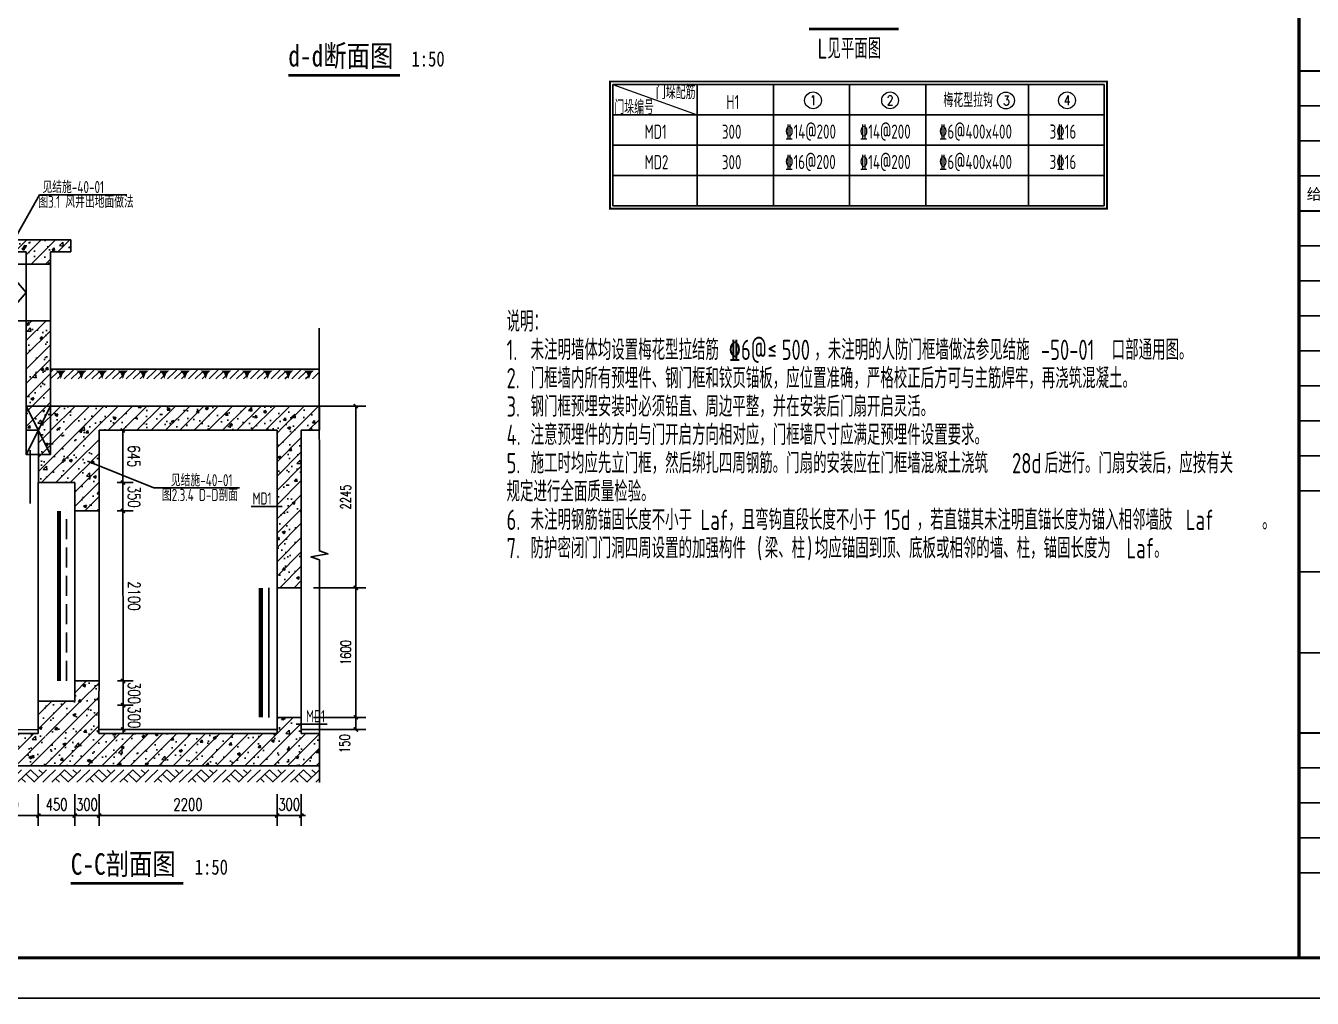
# Model space of a CAD drawing. Extents: x 37906 to 290206, y -18154 to 41246.
# Drawn here: x 186570 to 202470, y 11546 to 23562 of the extents above; entities that cross this region are included whole.
import ezdxf
from ezdxf.enums import TextEntityAlignment as Align

# ---------------------------------------------------------------- set-up
doc = ezdxf.new("R2010")
doc.units = 0
doc.header["$LTSCALE"] = 1000
doc.header["$MEASUREMENT"] = 0
doc.linetypes.add('__DASH', pattern=[0.35, 0.25, -0.1])
for name, color, linetype in [('$0$填充', 8, 'Continuous'), ('AXIS_TEXT', 7, 'Continuous'), ('cxx车行线', 64, 'Continuous'), ('DIM_SYMB', 3, 'Continuous'), ('ECA_TK', 7, 'Continuous'), ('HATCH', 253, 'Continuous'), ('PUB_DIM', 3, 'Continuous'), ('PUB_HATCH', 8, 'Continuous'), ('PUB_TEXT', 7, 'Continuous'), ('RF-M', 7, 'Continuous'), ('RF-QT', 30, 'Continuous'), ('SURFACE', 6, 'Continuous'), ('TAB', 83, 'Continuous'), ('TEXT', 7, 'Continuous'), ('tk', 7, 'Continuous'), ('TWT_DIM', 3, 'Continuous'), ('WALL', 9, 'Continuous'), ('可见线', 7, 'Continuous')]:
    doc.layers.add(name, color=color, linetype=linetype)
for name, color, linetype, lineweight in [('G_DIM_IN（内尺寸）', 3, 'Continuous', 13), ('QZTEXT', 2, 'Continuous', 13), ('表格边线', 105, 'Continuous', 18)]:
    doc.layers.add(name, color=color, linetype=linetype, lineweight=lineweight)
doc.styles.add('_TCH_AXIS', font='COMPLEX', dxfattribs={"bigfont": 'GBCBIG'})
doc.styles.add('_TCH_DIM_T3', font='SIMPLEX', dxfattribs={"width": 0.705882, "bigfont": 'GBCBIG'})
doc.styles.get("Standard").update_dxf_attribs({"font": 'tssdeng2.shx', "width": 0.7, "bigfont": 'hztxt.shx'})
doc.styles.add('SUNTXT', font='', dxfattribs={"width": 0.8, "height": 3})
doc.styles.add('TSSD_Label', font='tssdeng2.shx', dxfattribs={"width": 0.7, "bigfont": 'tssdchn.shx'})
doc.styles.add('TSSD_Rein', font='tssdeng2.shx', dxfattribs={"width": 0.7, "bigfont": 'tssdchn.shx'})
doc.styles.add('TYDG_01', font='', dxfattribs={"width": 0.8})
doc.styles.get('SUNTXT').set_extended_font_data('SimSun')
doc.styles.get('TYDG_01').set_extended_font_data('SimSun')
doc.dimstyles.new('_TCH_ARCH&&50', dxfattribs={"dimtxt": 127.5, "dimasz": 50, "dimexe": 125, "dimexo": 150, "dimgap": 61.25, "dimtad": 1, "dimdec": 0, "dimrnd": 5, "dimzin": 0, "dimdsep": 46, "dimtxsty": '_TCH_DIM_T3', "dimblk": 'ARCHTICK', "dimcen": 0.09, "dimclrt": 7, "dimazin": 2, "dimtfac": 1, "dimtdec": 0, "dimtix": 1, "dimtmove": 2, "dimatfit": 3, "dimfxl": 1, "dimtolj": 1, "dimtzin": 0, "dimarcsym": 0})
doc.dimstyles.new('_TWT_ARCH&&50', dxfattribs={"dimtxt": 148.75, "dimasz": 50, "dimexe": 125, "dimexo": 150, "dimgap": 63.125, "dimtad": 1, "dimdec": 0, "dimzin": 0, "dimdsep": 46, "dimtxsty": '_TCH_DIM_T3', "dimblk": 'ARCHTICK', "dimcen": 0.09, "dimclrt": 7, "dimazin": 2, "dimtfac": 1, "dimtdec": 0, "dimtix": 1, "dimtmove": 2, "dimatfit": 3, "dimfxl": 1, "dimtolj": 1, "dimtzin": 0, "dimarcsym": 0})
pattern_1 = [(45, (-1666397.75, -37604.78), (-88.388348, 88.388348), []), (50, (-1666397.75, -37604.78), (358.63009, -31.376067), [37.5, -412.5]), (355, (-1666397.75, -37604.8), (-69.37567, 376.09607), [30, -330]), (100.4514, (-1666367.86, -37607.4), (289.25469, 344.71977), [31.870095, -350.571056]), (46.1842, (-1666397.75, -37504.8), (533.62052, -82.75951), [56.25, -618.75]), (96.6356, (-1666353.3, -37511.7), (467.33135, 487.05894), [47.80514, -525.8565]), (351.1842, (-1666397.75, -37504.8), (467.33097, 487.0593), [45, -495]), (21, (-1666347.75, -37529.78), (298.453526, -201.309445), [37.5, -412.5]), (326, (-1666347.75, -37529.8), (121.657666, 362.57502), [30, -330]), (71.4514, (-1666322.88, -37546.56), (420.111314, 161.26525), [31.870095, -350.571056]), (37.5, (-1666397.75, -37604.78), (6.079928, 166.446927), [0, -326, 0, -335, 0, -331.25]), (7.5, (-1666397.75, -37604.78), (131.534769, 197.205856), [0, -191, 0, -318.5, 0, -126.25]), (327.5, (-1666509.25, -37604.78), (266.911218, -11.277436), [0, -125, 0, -390, 0, -517.5]), (317.5, (-1666559.25, -37604.78), (291.593085, 50.05249), [0, -162.5, 0, -259, 0, -367.5])]

# ---------------------------------------------------------------- blocks, each defined once
blk = doc.blocks.new('10B_A1E图框')
blk.add_line((765, 184), (765, 584))
blk.add_line((765, 184), (765, 584))
blk.add_line((765, 184), (765, 584))
at = {"layer": 'ECA_TK'}
for p, q in [((765, 220.51), (831, 220.51)), ((765, 211.86), (831, 211.86)), ((765, 203.21), (831, 203.21)), ((765, 185.91), (831, 185.91)), ((765, 177.26), (831, 177.26)), ((765, 168.61), (831, 168.61)), ((765, 159.96), (831, 159.96)), ((765, 151.31), (831, 151.31)), ((765, 142.66), (831, 142.66)), ((765, 134.01), (831, 134.01)), ((765, 125.36), (831, 125.36)), ((765, 105.36), (831, 105.36)), ((765, 85.36), (831, 85.36)), ((831, 56.92), (765, 56.92)), ((831, 48.27), (765, 48.27)), ((831, 39.62), (765, 39.62)), ((831, 30.97), (765, 30.97))]:
    blk.add_line(p, q, dxfattribs=at)
blk.add_lwpolyline([(0, 0), (841, 0), (841, 594), (0, 594)], close=True, dxfattribs=at)
at = {"layer": 'ECA_TK', "const_width": 0.8}
blk.add_lwpolyline([(831, 10), (831, 584), (18, 584), (18, 10)], close=True, dxfattribs=at)
at = {"layer": 'ECA_TK'}
for points, const_width in [([(765, 10), (765, 584)], 0.8), ([(765, 229.16), (831, 229.16)], 0.5), ([(765, 194.56), (831, 194.56)], 0.5), ([(831, 65.57), (765, 65.57)], 0.5)]:
    blk.add_lwpolyline(points, dxfattribs=dict(at, const_width=const_width))
at = {"layer": 'ECA_TK', "linetype": 'Continuous', "style": 'SUNTXT'}
blk.add_text('给排水', height=2.734, dxfattribs=at).set_placement((766.9, 197.35))
blk = doc.blocks.new('_ArchTick')
at = {"color": 0, "linetype": 'ByBlock', "const_width": 0.4}
blk.add_lwpolyline([(-0.5, -0.5), (0.5, 0.5)], dxfattribs=at)
blk = doc.blocks.new('*D182')
at = {"layer": 'Defpoints', "color": 0}
for p in [(189976, 15017), (190650, 15017), (189976, 14867)]:
    blk.add_point(p, dxfattribs=at)
at = {"layer": 'PUB_DIM', "color": 0, "lineweight": -2}
for p, q in [((190126, 15017), (190775, 15017)), ((190650, 14867), (190650, 15017)), ((190126, 14867), (190775, 14867))]:
    blk.add_line(p, q, dxfattribs=at)
at = {"layer": 'PUB_DIM', "color": 0, "lineweight": -2, "xscale": 50, "yscale": 50, "zscale": 50}
for p, rotation in [((190650, 15017), 90), ((190650, 14867), 270)]:
    blk.add_blockref('_ArchTick', p, dxfattribs=dict(at, rotation=rotation))
at = {"layer": 'PUB_DIM', "color": 7, "insert": (190512, 14692), "char_height": 127.5, "attachment_point": 5, "rotation": 90, "style": '_TCH_DIM_T3'}
blk.add_mtext('\\A1;150', dxfattribs=at)
blk = doc.blocks.new('*D183')
at = {"layer": 'Defpoints', "color": 0}
for p in [(189976, 16617), (190650, 16617), (189976, 15017)]:
    blk.add_point(p, dxfattribs=at)
at = {"layer": 'PUB_DIM', "color": 0, "lineweight": -2}
for p, q in [((190126, 16617), (190775, 16617)), ((190650, 15017), (190650, 16617)), ((190126, 15017), (190775, 15017))]:
    blk.add_line(p, q, dxfattribs=at)
at = {"layer": 'PUB_DIM', "color": 0, "lineweight": -2, "xscale": 50, "yscale": 50, "zscale": 50}
for p, rotation in [((190650, 16617), 90), ((190650, 15017), 270)]:
    blk.add_blockref('_ArchTick', p, dxfattribs=dict(at, rotation=rotation))
at = {"layer": 'PUB_DIM', "color": 7, "insert": (190525, 15817), "char_height": 127.5, "attachment_point": 5, "rotation": 90, "style": '_TCH_DIM_T3'}
blk.add_mtext('\\A1;1600', dxfattribs=at)
blk = doc.blocks.new('*D184')
at = {"layer": 'Defpoints', "color": 0}
for p in [(189976, 18863), (190650, 18863), (189976, 16617)]:
    blk.add_point(p, dxfattribs=at)
at = {"layer": 'PUB_DIM', "color": 0, "lineweight": -2}
for p, q in [((190126, 18863), (190775, 18863)), ((190650, 16617), (190650, 18863)), ((190126, 16617), (190775, 16617))]:
    blk.add_line(p, q, dxfattribs=at)
at = {"layer": 'PUB_DIM', "color": 0, "lineweight": -2, "xscale": 50, "yscale": 50, "zscale": 50}
for p, rotation in [((190650, 18863), 90), ((190650, 16617), 270)]:
    blk.add_blockref('_ArchTick', p, dxfattribs=dict(at, rotation=rotation))
at = {"layer": 'PUB_DIM', "color": 7, "insert": (190525, 17740), "char_height": 127.5, "attachment_point": 5, "rotation": 90, "style": '_TCH_DIM_T3'}
blk.add_mtext('\\A1;2245', dxfattribs=at)
blk = doc.blocks.new('*D207')
at = {"layer": 'Defpoints', "color": 0}
for p in [(189676, 14217), (189976, 14217), (189976, 13803)]:
    blk.add_point(p, dxfattribs=at)
at = {"layer": 'TWT_DIM', "color": 0, "lineweight": -2}
for p, q in [((189676, 14067), (189676, 13678)), ((189976, 14067), (189976, 13678)), ((189676, 13803), (189626, 13803)), ((189676, 13803), (189976, 13803)), ((189976, 13803), (190026, 13803))]:
    blk.add_line(p, q, dxfattribs=at)
at = {"layer": 'TWT_DIM', "color": 0, "lineweight": -2, "xscale": 50, "yscale": 50, "zscale": 50}
for p, rotation in [((189676, 13803), 8.338141001651421e-05), ((189976, 13803), 180.00008338141)]:
    blk.add_blockref('_ArchTick', p, dxfattribs=dict(at, rotation=rotation))
at = {"layer": 'TWT_DIM', "color": 7, "insert": (189826, 13941), "char_height": 148.8, "attachment_point": 5, "rotation": 0.0001, "style": '_TCH_DIM_T3'}
blk.add_mtext('\\A1;300', dxfattribs=at)
blk = doc.blocks.new('*D208')
at = {"layer": 'Defpoints', "color": 0}
for p in [(187476, 14217), (189676, 14217), (189676, 13803)]:
    blk.add_point(p, dxfattribs=at)
at = {"layer": 'TWT_DIM', "color": 0, "lineweight": -2}
for p, q in [((187476, 14067), (187476, 13678)), ((189676, 14067), (189676, 13678)), ((187476, 13803), (189676, 13803))]:
    blk.add_line(p, q, dxfattribs=at)
at = {"layer": 'TWT_DIM', "color": 0, "lineweight": -2, "xscale": 50, "yscale": 50, "zscale": 50}
for p, rotation in [((187476, 13803), 180.000083381407), ((189676, 13803), 8.338140702591821e-05)]:
    blk.add_blockref('_ArchTick', p, dxfattribs=dict(at, rotation=rotation))
at = {"layer": 'TWT_DIM', "color": 7, "insert": (188576, 13940), "char_height": 148.8, "attachment_point": 5, "rotation": 0.0001, "style": '_TCH_DIM_T3'}
blk.add_mtext('\\A1;2200', dxfattribs=at)
blk = doc.blocks.new('*D209')
at = {"layer": 'Defpoints', "color": 0}
for p in [(187176, 14217), (187476, 14217), (187476, 13803)]:
    blk.add_point(p, dxfattribs=at)
at = {"layer": 'TWT_DIM', "color": 0, "lineweight": -2}
for p, q in [((187176, 14067), (187176, 13678)), ((187476, 14067), (187476, 13678)), ((187176, 13803), (187126, 13803)), ((187176, 13803), (187476, 13803)), ((187476, 13803), (187526, 13803))]:
    blk.add_line(p, q, dxfattribs=at)
at = {"layer": 'TWT_DIM', "color": 0, "lineweight": -2, "xscale": 50, "yscale": 50, "zscale": 50}
for p, rotation in [((187176, 13803), 8.338140617958345e-05), ((187476, 13803), 180.0000833814062)]:
    blk.add_blockref('_ArchTick', p, dxfattribs=dict(at, rotation=rotation))
at = {"layer": 'TWT_DIM', "color": 7, "insert": (187326, 13940), "char_height": 148.8, "attachment_point": 5, "rotation": 0.0001, "style": '_TCH_DIM_T3'}
blk.add_mtext('\\A1;300', dxfattribs=at)
blk = doc.blocks.new('*D210')
at = {"layer": 'Defpoints', "color": 0}
for p in [(186726, 14217), (187176, 14217), (187176, 13803)]:
    blk.add_point(p, dxfattribs=at)
at = {"layer": 'TWT_DIM', "color": 0, "lineweight": -2}
for p, q in [((186726, 14067), (186726, 13678)), ((187176, 14067), (187176, 13678)), ((186726, 13803), (187176, 13803))]:
    blk.add_line(p, q, dxfattribs=at)
at = {"layer": 'TWT_DIM', "color": 0, "lineweight": -2, "xscale": 50, "yscale": 50, "zscale": 50}
for p, rotation in [((186726, 13803), 180.0000926481722), ((187176, 13803), 9.264817217969085e-05)]:
    blk.add_blockref('_ArchTick', p, dxfattribs=dict(at, rotation=rotation))
at = {"layer": 'TWT_DIM', "color": 7, "insert": (186951, 13940), "char_height": 148.8, "attachment_point": 5, "rotation": 0.0001, "style": '_TCH_DIM_T3'}
blk.add_mtext('\\A1;450', dxfattribs=at)
blk = doc.blocks.new('*D211')
at = {"layer": 'Defpoints', "color": 0}
for p in [(185976, 14217), (186726, 14217), (186726, 13803)]:
    blk.add_point(p, dxfattribs=at)
at = {"layer": 'TWT_DIM', "color": 0, "lineweight": -2}
for p, q in [((185976, 14067), (185976, 13678)), ((186726, 14067), (186726, 13678)), ((185976, 13803), (186726, 13803))]:
    blk.add_line(p, q, dxfattribs=at)
at = {"layer": 'TWT_DIM', "color": 0, "lineweight": -2, "xscale": 50, "yscale": 50, "zscale": 50}
for p, rotation in [((185976, 13803), 180.0000778218544), ((186726, 13803), 7.7821854387371e-05)]:
    blk.add_blockref('_ArchTick', p, dxfattribs=dict(at, rotation=rotation))
at = {"layer": 'TWT_DIM', "color": 7, "insert": (186351, 13940), "char_height": 148.8, "attachment_point": 5, "rotation": 0.0001, "style": '_TCH_DIM_T3'}
blk.add_mtext('\\A1;750', dxfattribs=at)
blk = doc.blocks.new('*D213')
at = {"layer": 'Defpoints', "color": 0}
for p in [(187550, 18563), (187770, 18563), (187551, 17918)]:
    blk.add_point(p, dxfattribs=at)
at = {"layer": 'TWT_DIM', "color": 0, "lineweight": -2}
for p, q in [((187700, 18563), (187895, 18564)), ((187771, 17918), (187770, 18563)), ((187701, 17918), (187896, 17918))]:
    blk.add_line(p, q, dxfattribs=at)
at = {"layer": 'TWT_DIM', "color": 0, "lineweight": -2, "xscale": 50, "yscale": 50, "zscale": 50}
for p, rotation in [((187770, 18563), 90.05403621499207), ((187771, 17918), 270.0540362149921)]:
    blk.add_blockref('_ArchTick', p, dxfattribs=dict(at, rotation=rotation))
at = {"layer": 'TWT_DIM', "color": 7, "insert": (187908, 18241), "char_height": 148.8, "attachment_point": 5, "rotation": 270.054, "style": '_TCH_DIM_T3'}
blk.add_mtext('\\A1;645', dxfattribs=at)
blk = doc.blocks.new('*D214')
at = {"layer": 'Defpoints', "color": 0}
for p in [(187551, 17918), (187771, 17918), (187551, 17567)]:
    blk.add_point(p, dxfattribs=at)
at = {"layer": 'TWT_DIM', "color": 0, "lineweight": -2}
for p, q in [((187771, 17918), (187771, 17968)), ((187701, 17918), (187896, 17918)), ((187771, 17567), (187771, 17918)), ((187701, 17567), (187896, 17567)), ((187771, 17567), (187771, 17517))]:
    blk.add_line(p, q, dxfattribs=at)
at = {"layer": 'TWT_DIM', "color": 0, "lineweight": -2, "xscale": 50, "yscale": 50, "zscale": 50}
for p, rotation in [((187771, 17918), 270.0540362149784), ((187771, 17567), 90.0540362149784)]:
    blk.add_blockref('_ArchTick', p, dxfattribs=dict(at, rotation=rotation))
at = {"layer": 'TWT_DIM', "color": 7, "insert": (187909, 17742), "char_height": 148.8, "attachment_point": 5, "rotation": 270.054, "style": '_TCH_DIM_T3'}
blk.add_mtext('\\A1;350', dxfattribs=at)
blk = doc.blocks.new('*D215')
at = {"layer": 'Defpoints', "color": 0}
for p in [(187551, 17567), (187771, 17567), (187553, 15467)]:
    blk.add_point(p, dxfattribs=at)
at = {"layer": 'TWT_DIM', "color": 0, "lineweight": -2}
for p, q in [((187701, 17567), (187896, 17567)), ((187773, 15467), (187771, 17567)), ((187703, 15467), (187898, 15467))]:
    blk.add_line(p, q, dxfattribs=at)
at = {"layer": 'TWT_DIM', "color": 0, "lineweight": -2, "xscale": 50, "yscale": 50, "zscale": 50}
for p, rotation in [((187771, 17567), 90.05403621498861), ((187773, 15467), 270.0540362149886)]:
    blk.add_blockref('_ArchTick', p, dxfattribs=dict(at, rotation=rotation))
at = {"layer": 'TWT_DIM', "color": 7, "insert": (187910, 16517), "char_height": 148.8, "attachment_point": 5, "rotation": 270.054, "style": '_TCH_DIM_T3'}
blk.add_mtext('\\A1;2100', dxfattribs=at)
blk = doc.blocks.new('*D216')
at = {"layer": 'Defpoints', "color": 0}
for p in [(187553, 15467), (187773, 15467), (187553, 15167)]:
    blk.add_point(p, dxfattribs=at)
at = {"layer": 'TWT_DIM', "color": 0, "lineweight": -2}
for p, q in [((187703, 15467), (187898, 15467)), ((187773, 15467), (187773, 15517)), ((187774, 15167), (187773, 15467)), ((187703, 15167), (187899, 15167)), ((187774, 15167), (187774, 15117))]:
    blk.add_line(p, q, dxfattribs=at)
at = {"layer": 'TWT_DIM', "color": 0, "lineweight": -2, "xscale": 50, "yscale": 50, "zscale": 50}
for p, rotation in [((187773, 15467), 270.0540362149947), ((187774, 15167), 90.05403621499464)]:
    blk.add_blockref('_ArchTick', p, dxfattribs=dict(at, rotation=rotation))
at = {"layer": 'TWT_DIM', "color": 7, "insert": (187911, 15317), "char_height": 148.8, "attachment_point": 5, "rotation": 270.054, "style": '_TCH_DIM_T3'}
blk.add_mtext('\\A1;300', dxfattribs=at)
blk = doc.blocks.new('*D217')
at = {"layer": 'Defpoints', "color": 0}
for p in [(187553, 15167), (187774, 15167), (187554, 14867)]:
    blk.add_point(p, dxfattribs=at)
at = {"layer": 'TWT_DIM', "color": 0, "lineweight": -2}
for p, q in [((187703, 15167), (187899, 15167)), ((187774, 15167), (187773, 15217)), ((187774, 14867), (187774, 15167)), ((187704, 14867), (187899, 14867)), ((187774, 14867), (187774, 14817))]:
    blk.add_line(p, q, dxfattribs=at)
at = {"layer": 'TWT_DIM', "color": 0, "lineweight": -2, "xscale": 50, "yscale": 50, "zscale": 50}
for p, rotation in [((187774, 15167), 270.0540362149956), ((187774, 14867), 90.05403621499556)]:
    blk.add_blockref('_ArchTick', p, dxfattribs=dict(at, rotation=rotation))
at = {"layer": 'TWT_DIM', "color": 7, "insert": (187911, 15017), "char_height": 148.8, "attachment_point": 5, "rotation": 270.054, "style": '_TCH_DIM_T3'}
blk.add_mtext('\\A1;300', dxfattribs=at)
blk = doc.blocks.new('$LinePat$自然土壤')
at = {"color": 0}
for p, q in [((0, -90), (71, -19)), ((0, -300), (211, -89)), ((210, -300), (286, -224)), ((420, -300), (630, -90))]:
    blk.add_line(p, q, dxfattribs=at)
for points in [[(0, 0), (630, 0), (168, -45), (462, -45)], [(168, -45), (462, -45), (252, -132), (378, -132)], [(252, -132), (378, -132), (315, -300)]]:
    blk.add_solid(points, dxfattribs=at)
blk = doc.blocks.new('$LinePat$素土夯实')
at = {"color": 0}
for p, q in [((0, -210), (210, 0)), ((120, -300), (420, 0)), ((420, 0), (608, -188)), ((495, -300), (795, 0)), ((615, 0), (705, -90)), ((210, -210), (300, -300)), ((315, -105), (502, -293)), ((705, -300), (795, -210))]:
    blk.add_line(p, q, dxfattribs=at)

msp = doc.modelspace()

# ---------------------------------------------------------------- hatches: boundary and pattern name
at = {"layer": 'PUB_HATCH'}
h = msp.add_hatch(dxfattribs=at)
h.set_pattern_fill('钢筋混凝土', color=256, scale=50, style=0)
h.set_pattern_definition(pattern_1)
h.paths.add_polyline_path([(185834.2, 20817.9), (185975.8, 20767.9), (186575.8, 20767.9), (186734.2, 20817.9), (186750.8, 20917.9), (185850.8, 20917.9)])
h = msp.add_hatch(dxfattribs=at)
h.set_pattern_fill('钢筋混凝土', color=256, scale=50, style=0)
h.set_pattern_definition(pattern_1)
h.paths.add_polyline_path([(186734.2, 20817.9), (186875.8, 20767.9), (187125.8, 20767.9), (187125.8, 20917.9), (186750.8, 20917.9)])
h = msp.add_hatch(dxfattribs=at)
h.set_pattern_fill('钢筋混凝土', color=256, scale=50, style=0)
h.set_pattern_definition(pattern_1)
h.paths.add_polyline_path([(186875.8, 20617.9), (186875.8, 20767.9), (186734.2, 20817.9), (186575.8, 20767.9), (186575.8, 20617.9)])
h = msp.add_hatch(dxfattribs=at)
h.set_pattern_fill('钢筋混凝土', color=256, scale=50, style=0)
h.set_pattern_definition(pattern_1)
h.paths.add_polyline_path([(186575.8, 19917.9), (186575.8, 18563.2), (186875.8, 18863.2), (186875.8, 19917.9)])
h = msp.add_hatch(dxfattribs=at)
h.set_pattern_fill('钢筋混凝土', color=256, scale=50, style=0)
h.set_pattern_definition(pattern_1)
h.paths.add_polyline_path([(186875.8, 18863.2), (186575.8, 18563.2), (187177.9, 18563.2), (187327.9, 18663.2), (187328, 18863.2)])
h = msp.add_hatch(dxfattribs=at)
h.set_pattern_fill('钢筋混凝土', color=256, scale=50, style=0)
h.set_pattern_definition(pattern_1)
h.paths.add_polyline_path([(187327.9, 18663.2), (187477.9, 18563.2), (189675.8, 18563.2), (189875.8, 18663.2), (189975.8, 18863.2), (187328, 18863.2)])
h = msp.add_hatch(dxfattribs=at)
h.set_pattern_fill('钢筋混凝土', color=256, scale=50, style=0)
h.set_pattern_definition(pattern_1)
h.paths.add_polyline_path([(189875.8, 18663.2), (189975.8, 18563.2), (190199, 18563.2), (190199, 18863.2), (189975.8, 18863.2)])
h = msp.add_hatch(dxfattribs=at)
h.set_pattern_fill('钢筋混凝土', color=256, scale=50, style=0)
h.set_pattern_definition(pattern_1)
h.paths.add_polyline_path([(187327.9, 18663.2), (187177.9, 18563.2), (187177.8, 18216.8), (187277.7, 18066.7), (187477.7, 18066.6), (187477.9, 18563.2)])
h = msp.add_hatch(dxfattribs=at)
h.set_pattern_fill('钢筋混凝土', color=256, scale=50, style=0)
h.set_pattern_definition(pattern_1)
h.paths.add_polyline_path([(189975.8, 16617.1), (189975.8, 18563.2), (189875.8, 18663.2), (189675.8, 18563.2), (189675.8, 16617.1)])
h = msp.add_hatch(dxfattribs=at)
h.set_pattern_fill('钢筋混凝土', color=256, scale=50, style=0)
h.set_pattern_definition(pattern_1)
h.paths.add_polyline_path([(186727.5, 17917.2), (187177.6, 17916.8), (187277.7, 18066.7), (187177.8, 18522.5), (186727.8, 18563.2), (186727.6, 18067.2)])
h = msp.add_hatch(dxfattribs=at)
h.set_pattern_fill('钢筋混凝土', color=256, scale=50, style=0)
h.set_pattern_definition(pattern_1)
h.paths.add_polyline_path([(187277.7, 18066.7), (187177.6, 17916.8), (187177.5, 17566.8), (187477.5, 17566.7), (187477.7, 18066.6)])
h = msp.add_hatch(dxfattribs=at)
h.set_pattern_fill('钢筋混凝土', color=256, scale=50, style=0)
h.set_pattern_definition(pattern_1)
h.paths.add_polyline_path([(187175.8, 15466.8), (187175.6, 15217.4), (187108.9, 15217.3), (187475.6, 15217.2), (187475.8, 15466.6)])
h = msp.add_hatch(dxfattribs=at)
h.set_pattern_fill('钢筋混凝土', color=256, scale=50, style=0)
h.set_pattern_definition(pattern_1)
h.paths.add_polyline_path([(187475.6, 15217.4), (186725.6, 15217.1), (186725.6, 15017.1), (186725.7, 14817.2), (187160.2, 14683.8), (187475.7, 14817.2)])
h = msp.add_hatch(dxfattribs=at)
h.set_pattern_fill('钢筋混凝土', color=256, scale=50, style=0)
h.set_pattern_definition(pattern_1)
h.paths.add_polyline_path([(189875.8, 14683.8), (189975.8, 14817.2), (189975.8, 15017.1), (189675.8, 15017.1), (189675.8, 14817.2)])
h = msp.add_hatch(dxfattribs=at)
h.set_pattern_fill('钢筋混凝土', color=256, scale=50, style=0)
h.set_pattern_definition(pattern_1)
h.paths.add_polyline_path([(185825.8, 14683.8), (185825.8, 14417.2), (187329.3, 14417.2), (187160.2, 14683.8), (186675.7, 14817.2), (185975.8, 14817.2)])
h = msp.add_hatch(dxfattribs=at)
h.set_pattern_fill('钢筋混凝土', color=256, scale=50, style=0)
h.set_pattern_definition(pattern_1)
h.paths.add_polyline_path([(189875.8, 14683.8), (189675.8, 14817.2), (187475.7, 14817.2), (187160.2, 14683.8), (187329.3, 14417.2), (189975.8, 14417.2)])
h = msp.add_hatch(dxfattribs=at)
h.set_pattern_fill('钢筋混凝土', color=256, scale=50, style=0)
h.set_pattern_definition(pattern_1)
h.paths.add_polyline_path([(190201.5, 14817.2), (189975.8, 14817.2), (189875.8, 14683.8), (189975.8, 14417.2), (190201.5, 14417.2)])

# ---------------------------------------------------------------- linework, layer by layer
for p, q in [((189355, 17621.3), (189738.2, 17621.3)), ((190296.6, 14931.7), (189913.3, 14931.7))]:
    msp.add_line(p, q)
msp.add_lwpolyline([(189975.8, 14867.3), (190201.3, 14867.4)])
at = {"layer": 'cxx车行线'}
msp.add_line((186725.8, 17917.2), (186725.6, 15217.1), dxfattribs=at)
at = {"layer": 'DIM_SYMB', "const_width": 35}
for points in [[(196250, 23522.7), (197359.8, 23522.7)], [(187126.6, 12966.2), (188518.6, 12966.2)]]:
    msp.add_lwpolyline(points, dxfattribs=at)
at = {"layer": 'DIM_SYMB', "lineweight": -3, "const_width": 35}
msp.add_lwpolyline([(189815.5, 22949.9), (191196.9, 22949.9)], dxfattribs=at)
at = {"layer": 'DIM_SYMB'}
msp.add_lwpolyline([(190198.2, 19824.1), (190199.9, 17073.9), (190304.9, 17035.8), (190095, 16998.6), (190200, 16961.4), (190201.7, 14211.3)], dxfattribs=at)
at = {"layer": 'G_DIM_IN（内尺寸）'}
for centre in [(196300.2, 22640), (197252, 22640), (198684.4, 22637.7), (199439.3, 22640)]:
    msp.add_circle(centre, 103.7, dxfattribs=at)
at = {"layer": 'PUB_HATCH', "lineweight": -3, "ltscale": 0.5}
for p, q in [((185975.8, 20617.9), (186575.8, 20617.9)), ((186575.8, 20617.9), (186575.8, 19917.9)), ((186875.8, 20617.9), (186875.8, 19917.9)), ((186575.8, 19917.9), (185975.8, 19917.9))]:
    msp.add_line(p, q, dxfattribs=at)
msp.add_lwpolyline([(186275.8, 20617.9), (185975.8, 20267.9), (186275.8, 19917.9), (186575.8, 20267.9), (186275.8, 20617.9)], dxfattribs=at)
at = {"layer": 'QZTEXT', "color": 7}
msp.add_line((193825.7, 22837.6), (194869.9, 22462.2), dxfattribs=at)
at = {"layer": 'RF-M'}
for p, q in [((189575.8, 16617.1), (189575.8, 15017.1)), ((189675.8, 16617.1), (189675.8, 15017.1)), ((189975.8, 15017.1), (189975.8, 16617.1))]:
    msp.add_line(p, q, dxfattribs=at)
at = {"layer": 'RF-M', "const_width": 50}
for points in [[(186980.1, 15466.7), (186980.1, 17566.7)], [(189475.8, 16616.7), (189475.8, 15017.1)]]:
    msp.add_lwpolyline(points, dxfattribs=at)
at = {"layer": 'RF-M', "linetype": '__DASH'}
msp.add_lwpolyline([(187075.9, 15466.7), (187075.8, 17566.7)], dxfattribs=at)
at = {"layer": 'RF-M'}
for points in [[(187175.9, 15466.7), (187175.8, 17566.7)], [(187475.8, 17566.7), (187475.8, 15466.7)]]:
    msp.add_lwpolyline(points, dxfattribs=at)
at = {"layer": 'RF-QT'}
for p, q in [((187125.8, 20917.9), (185425.8, 20917.9)), ((187125.8, 20917.9), (187125.8, 20767.9)), ((185975.8, 20767.9), (186575.8, 20767.9)), ((186575.8, 20617.9), (186575.8, 20767.9)), ((186875.8, 20617.9), (186875.8, 20767.9)), ((186875.8, 20767.9), (187125.8, 20767.9)), ((186575.8, 20617.9), (186875.8, 20617.9)), ((186575.8, 19917.9), (186575.8, 18563.2)), ((186875.8, 19917.9), (186575.8, 19917.9)), ((186875.8, 19917.9), (186875.8, 18863.2)), ((189975.8, 18863.2), (186875.8, 18863.2)), ((189975.8, 18863.2), (190199, 18863.2)), ((190199, 18863.2), (190199, 18563.2)), ((186575.8, 18563.2), (186728, 18563.2)), ((186728, 18563.2), (186727.5, 17917.2)), ((187477.5, 17566.7), (187477.9, 18563.2)), ((187477.9, 18563.2), (189675.8, 18563.2)), ((189675.8, 16617.1), (189675.8, 18563.2)), ((189975.8, 16617.1), (189975.8, 18563.2)), ((189975.8, 18563.2), (190199, 18563.2)), ((186727.5, 17917.2), (187177.6, 17916.8)), ((187177.6, 17916.8), (187177.5, 17566.8)), ((187477.5, 17566.7), (187177.5, 17566.8)), ((189675.8, 16617.1), (189975.8, 16617.1)), ((187175.8, 15466.8), (187175.6, 15217.4)), ((187475.8, 15466.6), (187175.8, 15466.8)), ((187475.8, 15466.6), (187475.6, 15217.2)), ((187175.6, 15217.4), (186725.6, 15217.1)), ((186725.6, 15217.1), (186725.7, 14817.2)), ((187475.6, 15217.4), (187475.7, 14817.2)), ((189675.8, 14817.2), (189675.8, 15017.1)), ((189675.8, 15017.1), (189975.8, 15017.1)), ((189975.8, 14817.2), (189975.8, 15017.1)), ((185975.8, 14817.2), (186725.7, 14817.2)), ((189675.8, 14817.2), (187475.7, 14817.2)), ((190201.5, 14817.2), (189975.8, 14817.2)), ((190201.5, 14417.2), (190201.5, 14817.2)), ((184719.8, 14417.2), (190201.5, 14417.2))]:
    msp.add_line(p, q, dxfattribs=at)
at = {"layer": 'SURFACE'}
for p, q in [((186875.8, 19317.9), (190198.5, 19317.9)), ((190198.5, 19317.9), (186875.8, 19317.9)), ((190198.5, 19317.9), (186875.8, 19317.9))]:
    msp.add_line(p, q, dxfattribs=at)
at = {"layer": 'TAB'}
for p, q in [((193825.7, 22837.6), (193825.7, 21335.9)), ((193825.7, 22837.6), (199897.5, 22837.6)), ((193825.7, 22837.6), (199897.5, 22837.6)), ((194869.9, 22837.6), (194869.9, 21335.9)), ((195810.9, 22837.6), (195810.9, 21335.9)), ((196751.9, 22837.6), (196751.9, 21335.9)), ((197692.8, 22837.6), (197692.8, 21335.9)), ((198963.9, 22837.6), (198963.9, 21335.9)), ((199897.5, 22837.6), (199897.5, 21335.9)), ((193825.7, 22462.2), (199897.5, 22462.2)), ((193825.7, 22086.7), (199897.5, 22086.7)), ((193825.7, 21711.3), (199897.5, 21711.3)), ((193825.7, 21335.9), (199897.5, 21335.9)), ((193825.7, 21335.9), (199897.5, 21335.9)), ((193825.7, 21335.9), (199897.5, 21335.9)), ((193825.7, 21335.9), (199897.5, 21335.9)), ((193825.7, 21335.9), (199897.5, 21335.9)), ((193825.7, 21335.9), (199897.5, 21335.9)), ((193825.7, 21335.9), (199897.5, 21335.9))]:
    msp.add_line(p, q, dxfattribs=at)
at = {"layer": 'TEXT', "color": 4}
for p, q in [((186741.3, 21474.6), (186425.7, 20917.9)), ((186741.3, 21474.6), (187817.9, 21474.6)), ((187333.9, 18183.3), (188151.5, 17852.8)), ((189212, 17852.8), (188151.5, 17852.8))]:
    msp.add_line(p, q, dxfattribs=at)
at = {"layer": 'TEXT'}
for p, q in [((186575.8, 18863.2), (186875.8, 18263.2)), ((186575.8, 18263.2), (186875.8, 18863.2)), ((186625.5, 18316.9), (186625.5, 17659.8))]:
    msp.add_line(p, q, dxfattribs=at)
msp.add_lwpolyline([(186875.8, 18863.2), (186575.8, 18863.2), (186575.8, 18263.2), (186875.8, 18263.2)], close=True, dxfattribs=at)
at = {"layer": 'WALL'}
msp.add_line((186875.8, 20617.9), (186675.8, 20617.9), dxfattribs=at)
at = {"layer": '可见线'}
for points in [[(186725.7, 14866.8), (185975.8, 14864.4)], [(187479.1, 14866.7), (189675.8, 14867.2)]]:
    msp.add_lwpolyline(points, dxfattribs=at)
at = {"layer": '表格边线'}
msp.add_line((193825.7, 21335.9), (199897.5, 21335.9), dxfattribs=at)
at = {"layer": '表格边线', "const_width": 23.3}
msp.add_lwpolyline([(199932.5, 22872.6), (193790.7, 22872.6), (193790.7, 21300.9), (199932.5, 21300.9)], close=True, dxfattribs=at)

# ---------------------------------------------------------------- block references
at = {"layer": '$0$填充', "xscale": 0.5303999592789727, "yscale": 0.5, "zscale": 0.5}
for p in [(186406.6, 14367.2), (186828.2, 14367.2), (187249.9, 14367.2), (187671.6, 14367.2), (188093.2, 14367.2), (188514.9, 14367.2), (188936.6, 14367.2), (189358.2, 14367.2), (189779.9, 14367.2)]:
    msp.add_blockref('$LinePat$素土夯实', p, dxfattribs=at)
at = {"layer": 'HATCH', "color": 8, "xscale": 0.4057053341665777, "yscale": 0.4, "zscale": 0.4, "rotation": 0.0003965448288226853}
for p in [(186875.8, 19317.9), (187131.4, 19317.9), (187387, 19317.9), (187642.6, 19317.9), (187898.2, 19317.9), (188153.8, 19317.9), (188409.4, 19317.9), (188665, 19317.9), (188920.6, 19317.9), (189176.2, 19317.9), (189431.8, 19317.9), (189687.4, 19317.9), (189943, 19317.9)]:
    msp.add_blockref('$LinePat$自然土壤', p, dxfattribs=at)
at = {"layer": 'tk', "xscale": 50, "yscale": 50, "zscale": 50}
msp.add_blockref('10B_A1E图框', (164056.2, 11546.3), dxfattribs=at)

# ---------------------------------------------------------------- texts
at = {"width": 0.7}
for p in [(189374.1, 17645.9), (190035.2, 14956.3)]:
    msp.add_text('MD1', height=150, dxfattribs=at).set_placement(p)
at = {"layer": 'AXIS_TEXT', "lineweight": 15, "style": '_TCH_AXIS'}
for s, width, p, p2 in [('1', 1.656203, (196258.2, 22580.8), (196342.2, 22580.8)), ('2', 1.064702, (197210, 22580.8), (197294.1, 22580.8)), ('3', 1.064702, (198648.6, 22578.5), (198732.6, 22578.5)), ('4', 0.931614, (199397.3, 22580.8), (199481.3, 22580.8))]:
    msp.add_text(s, height=118.4, dxfattribs=dict(at, width=width)).set_placement(p, p2, align=Align.FIT)
at = {"layer": 'PUB_TEXT', "style": 'TYDG_01', "width": 0.8}
for s, height, p in [('d-d断面图', 264.35, (189815.5, 23058.3)), ('1:50', 188.82, (191336.9, 23058.3)), ('C-C剖面图', 264.35, (187126.6, 13073.1)), ('1:50', 188.82, (188658.6, 13073.1))]:
    msp.add_text(s, height=height, dxfattribs=at).set_placement(p)
at = {"layer": 'QZTEXT', "color": 7, "lineweight": 15, "style": 'TSSD_Rein', "width": 0.7}
for s, p in [('门垛配筋', (194357.7, 22654.7)), ('梅花型拉钩', (197911.1, 22556.1)), ('门垛编号', (193844.3, 22466.8)), ('H1', (195228.4, 22531.3))]:
    msp.add_text(s, height=175, dxfattribs=at).set_placement(p)
at = {"layer": 'QZTEXT', "color": 1, "lineweight": 15, "style": 'TSSD_Rein', "width": 0.7}
for s, p in [('MD1', (194217.5, 22164.4)), ('300', (195173, 22164.4)), ('\x8414@200', (195953.7, 22166.5)), ('\x8414@200', (196877.1, 22166.5)), ('\x846@400x400', (197855.1, 22166.5)), ('3\x8416', (199223.2, 22166.5)), ('MD2', (194217.5, 21789)), ('300', (195173, 21789)), ('%%13216@200', (195953.7, 21791.1)), ('\x8414@200', (196877.1, 21791.1)), ('\x846@400x400', (197855.1, 21791.1)), ('3\x8416', (199223.2, 21791.1))]:
    msp.add_text(s, height=175, dxfattribs=at).set_placement(p)
at = {"layer": 'TEXT', "width": 0.7}
for s, style, p in [('L见平面图', 'TSSD_Label', (196357.2, 23155)), ('说明：', 'TSSD_Rein', (192512.7, 19782.5)), ('\x846@', 'TSSD_Rein', (195259.5, 19432.5)), ('1.', 'TSSD_Rein', (192512.7, 19432.5)), ('未注明墙体均设置梅花型拉结筋', 'TSSD_Rein', (192809.5, 19432.5)), ('≤', 'TSSD_Rein', (195737.4, 19432.5)), ('500', 'TSSD_Rein', (195912.4, 19432.5)), ('，未注明的人防门框墙做法参见结施', 'TSSD_Rein', (196316.3, 19432.5)), ('-50-01', 'TSSD_Rein', (199116.3, 19432.5)), ('口部通用图。', 'TSSD_Rein', (199991.3, 19432.5)), ('2.', 'TSSD_Rein', (192512.7, 19082.5)), ('门框墙内所有预埋件、钢门框和铰页锚板，应位置准确，严格校正后方可与主筋焊牢，再浇筑混凝土。', 'TSSD_Rein', (192809.5, 19082.5)), ('3.', 'TSSD_Rein', (192512.7, 18732.5)), ('钢门框预埋安装时必须铅直、周边平整，并在安装后门扇开启灵活。', 'TSSD_Rein', (192809.5, 18732.5)), ('4.', 'TSSD_Rein', (192512.7, 18382.5)), ('注意预埋件的方向与门开启方向相对应，门框墙尺寸应满足预埋件设置要求。', 'TSSD_Rein', (192809.5, 18382.5)), ('施工时均应先立门框，然后绑扎四周钢筋。门扇的安装应在门框墙混凝土浇筑', 'TSSD_Rein', (192809.5, 18032.5)), ('后进行。门扇安装后，应按有关', 'TSSD_Rein', (199163.4, 18032.5)), ('5.', 'TSSD_Rein', (192512.7, 18032.5)), ('28d', 'TSSD_Rein', (198759.5, 18032.5)), ('规定进行全面质量检验。', 'TSSD_Rein', (192512.7, 17682.5)), ('6.', 'TSSD_Rein', (192512.7, 17332.5)), ('未注明钢筋锚固长度不小于', 'TSSD_Rein', (192809.5, 17332.5)), ('Laf', 'TSSD_Rein', (194909.5, 17332.5)), ('，且弯钩直段长度不小于', 'TSSD_Rein', (195252.8, 17332.5)), ('15d', 'TSSD_Rein', (197177.8, 17332.5)), ('，若直锚其未注明直锚长度为锚入相邻墙肢', 'TSSD_Rein', (197581.7, 17332.5)), ('Laf', 'TSSD_Rein', (200906.7, 17332.5)), ('。', 'TSSD_Rein', (201850.4, 17332.5)), ('7.', 'TSSD_Rein', (192512.7, 16982.5)), ('防护密闭门门洞四周设置的加强构件', 'TSSD_Rein', (192809.5, 16982.5)), ('(', 'TSSD_Rein', (195609.5, 16982.5)), ('梁、柱', 'TSSD_Rein', (195703.8, 16982.5)), (')', 'TSSD_Rein', (196228.8, 16982.5)), ('均应锚固到顶、底板或相邻的墙、柱，锚固长度为', 'TSSD_Rein', (196323, 16982.5)), ('Laf', 'TSSD_Rein', (200173, 16982.5)), ('。', 'TSSD_Rein', (200516.3, 16982.5))]:
    msp.add_text(s, height=250, dxfattribs=dict(at, style=style)).set_placement(p)
at = {"layer": 'TEXT', "color": 4, "ltscale": 100, "style": 'TSSD_Rein', "width": 0.7}
for s, p in [('见结施-40-01', (186777.6, 21493.7)), ('图3.1 风井出地面做法', (186725.6, 21311.8))]:
    msp.add_text(s, height=150, dxfattribs=at).set_placement(p)
for s, p in [('见结施-40-01', (188364.6, 17871.8)), ('图2.3.4 D-D剖面', (188253.1, 17689.9))]:
    msp.add_text(s, height=150, rotation=360, dxfattribs=at).set_placement(p)

# ---------------------------------------------------------------- dimensions: what is measured, and where the dimension line sits
at = {"layer": 'PUB_DIM'}
dim = msp.add_aligned_dim(p1=(189975.8, 16617.1), p2=(189975.8, 18863.2), distance=-673.9, text='2245', dimstyle='_TCH_ARCH&&50', dxfattribs=at)
dim.commit()
dim.dimension.update_dxf_attribs({"geometry": '*D184', "text_midpoint": (190524.7, 17740.2)})
dim = msp.add_aligned_dim(p1=(189975.8, 15017.1), p2=(189975.8, 16617.1), distance=-673.9, dimstyle='_TCH_ARCH&&50', dxfattribs=at)
dim.commit()
dim.dimension.update_dxf_attribs({"geometry": '*D183', "text_midpoint": (190524.7, 15817.1)})
dim = msp.add_linear_dim(base=(190649.7, 15017.1), p1=(189975.8, 14867.4), p2=(189975.8, 15017.1), angle=90, dimstyle='_TCH_ARCH&&50', dxfattribs=at)
dim.commit()
dim.dimension.update_dxf_attribs({"geometry": '*D182', "text_midpoint": (190512.2, 14692.4), "dimtype": 161})
at = {"layer": 'TWT_DIM'}
for p1, p2, text, picture, middle in [((187550.8, 17917.6), (187550.2, 18563.2), '645', '*D213', (187908.1, 18240.7)), ((187551.1, 17566.8), (187550.8, 17917.6), '350', '*D214', (187908.6, 17742.5))]:
    dim = msp.add_aligned_dim(p1=p1, p2=p2, distance=-220.2, text=text, dimstyle='_TWT_ARCH&&50', dxfattribs=at)
    dim.commit()
    dim.dimension.update_dxf_attribs({"geometry": picture, "text_midpoint": middle})
for p1, p2, distance, picture, middle in [((187553.1, 15466.8), (187551.1, 17566.8), -220.2, '*D215', (187909.8, 16517.1)), ((187553.4, 15166.8), (187553.1, 15466.8), -220.2, '*D216', (187910.9, 15317.1)), ((187553.6, 14866.8), (187553.4, 15166.8), -220.2, '*D217', (187911.2, 15017.1)), ((185975.8, 14217.2), (186725.7, 14217.2), -414.2, '*D211', (186350.8, 13940.5)), ((186725.7, 14217.2), (187175.6, 14217.2), -414.2, '*D210', (186950.7, 13940.5)), ((187175.6, 14217.2), (187475.8, 14217.2), -414.2, '*D209', (187325.7, 13940.5)), ((187475.8, 14217.2), (189675.8, 14217.2), -414.2, '*D208', (188575.8, 13940.5)), ((189675.8, 14217.2), (189975.8, 14217.2), -414.2, '*D207', (189825.8, 13940.5))]:
    dim = msp.add_aligned_dim(p1=p1, p2=p2, distance=distance, dimstyle='_TWT_ARCH&&50', dxfattribs=at)
    dim.commit()
    dim.dimension.update_dxf_attribs({"geometry": picture, "text_midpoint": middle})

doc.saveas('drawing.dxf')
